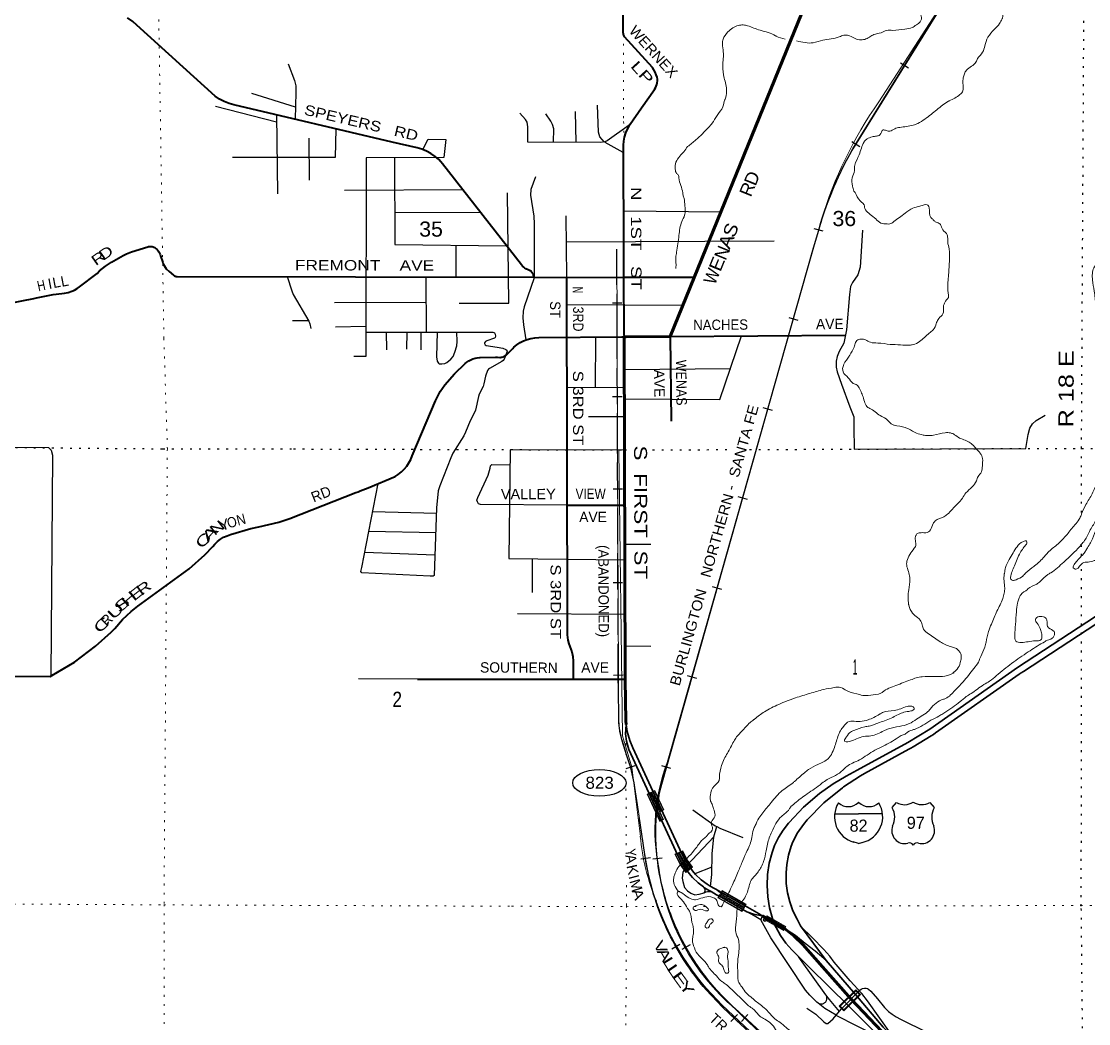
# Model space of a CAD drawing. Header units: feet. Extents: x -6 to 252658, y -374658 to -170635.
# Drawn here: x 111672 to 124047, y -317587 to -305968 of the extents above; entities that cross this region are included whole.
import ezdxf
from ezdxf.enums import TextEntityAlignment as Align

# ---------------------------------------------------------------- set-up
doc = ezdxf.new("R2010")
doc.units = ezdxf.units.FT
doc.header["$LTSCALE"] = 70
doc.header["$PDMODE"] = 32
doc.header["$PDSIZE"] = 35
doc.linetypes.add('DOTTED', pattern=[1.5, 0.3, -1.2])
doc.linetypes.add('LONG_DASHED', pattern=[7.5, 6, -1.5])
for name, color, linetype, lineweight in [('15', 7, 'Continuous', 25), ('16', 7, 'Continuous', 25), ('17', 7, 'Continuous', 25), ('18', 7, 'Continuous', 35), ('19', 7, 'Continuous', 25), ('23', 7, 'Continuous', 70), ('26', 7, 'Continuous', 40), ('27', 7, 'Continuous', 13), ('29', 7, 'Continuous', 25), ('34', 7, 'Continuous', 25), ('39', 7, 'Continuous', 13), ('55', 7, 'Continuous', 13), ('56', 7, 'Continuous', 13), ('59', 7, 'Continuous', 13), ('6', 7, 'DOTTED', 25), ('63', 7, 'Continuous', 25), ('7', 7, 'DOTTED', 13)]:
    doc.layers.add(name, color=color, linetype=linetype, lineweight=lineweight)

msp = doc.modelspace()

# ---------------------------------------------------------------- linework, layer by layer
at = {"layer": '15'}
for p, q in [((121376.26, -315022.16), (121379.16, -315019.25)), ((121382.33, -315021.63), (121378.9, -315019.25)), ((121103.55, -315153.63), (121379.96, -315153.63)), ((121379.96, -315499.21), (121316.07, -315481.25)), ((121379.43, -315499.47), (121443.06, -315480.73))]:
    msp.add_line(p, q, dxfattribs=at)
msp.add_lwpolyline([(121655.32, -315153.63), (121379.43, -315153.63), (121379.96, -315153.63)], dxfattribs=at)
for centre, radius, start, end in [((121406.18, -315188.73), 306.13, 148.44436, 254.43378), ((121257.58, -314906.13), 165.66, 227.3426, 315.81164), ((121501.27, -314906.13), 165.66, 224.18804, 312.69414), ((121352.67, -315188.73), 306.13, 283.08086, 31.62486)]:
    msp.add_arc(centre, radius, start, end, dxfattribs=at)
at = {"layer": '16'}
for p, q in [((121769.14, -315083.01), (121820.45, -315024.25)), ((122012.21, -315018.28), (122011.93, -315018.48)), ((122204.3, -315024.16), (122255.69, -315083.01))]:
    msp.add_line(p, q, dxfattribs=at)
for centre, radius, start, end in [((121911.53, -314866.59), 182.07, 239.97227, 303.45418), ((122113.31, -314867.09), 181.52, 236.33975, 300.08743), ((122113.3, -314866.59), 182.07, 236.54582, 236.59441), ((121576.16, -315193.64), 222.05, 332.97043, 29.75871), ((122448.66, -315193.64), 222.05, 150.24129, 207.02957), ((121915.35, -315348.54), 151.42, 159.09177, 283.81923), ((122109.47, -315348.54), 151.42, 256.18077, 20.90823)]:
    msp.add_arc(centre, radius, start, end, dxfattribs=at)
for centre, major_axis, start_param, end_param in [((121970.69, -315547.36), (-19.56, 51.67), 4.95877769, 6.28318531), ((122054.14, -315547.36), (19.56, 51.67), 0, 1.32637542)]:
    msp.add_ellipse(centre, major_axis=major_axis, ratio=0.929097, start_param=start_param, end_param=end_param, dxfattribs=at)
at = {"layer": '17'}
msp.add_ellipse((118373.69, -314796.36), major_axis=(-309.24, 1), ratio=0.500121, dxfattribs=at)
at = {"layer": '18'}
for points in [[(120399.76, -316414.92), (120382.46, -316369.89), (120347.74, -316244.53), (120326.33, -316116.23), (120318.44, -315986.39), (120324.16, -315856.44), (120343.44, -315727.8), (120376.06, -315601.88), (120404.51, -315521.49), (120449.04, -315429.55), (120502.93, -315342.78), (120565.6, -315262.12), (120572.53, -315254.19), (120740.59, -315076.99), (120926.26, -314918.33), (121083.88, -314807.36), (121234.67, -314719.07), (121364.06, -314648.85), (121950.42, -314327.39), (122205.06, -314171.62), (123222.56, -313458.1), (124226.25, -312801.84), (124469.41, -312653.68)], [(120704.07, -316454.41), (120665.94, -316377.56), (120618.54, -316278.98), (120581.69, -316175.99), (120555.82, -316069.7), (120541.2, -315961.3), (120537.99, -315851.97), (120538.97, -315838.92), (120546.22, -315742.89), (120565.81, -315635.28), (120596.55, -315530.3), (120616.17, -315478.73), (120672.34, -315375.69), (120738.98, -315279.09), (120783.02, -315225.42), (120977.44, -315028.29), (121191.41, -314852.56), (121205.07, -314842.55), (121399.92, -314715.46), (121448.27, -314688.22), (121961.18, -314407.02), (121986.2, -314393.31), (122011.18, -314378.03), (122222.47, -314248.76), (122247.6, -314233.39), (122272.47, -314215.95), (123240.07, -313537.42), (123265.47, -313519.61), (123290.07, -313503.52), (124240.28, -312882.23)], [(120681.36, -316808.48), (120604.07, -316731.97), (120535.11, -316652.52), (120474.83, -316566.3), (120423.9, -316474.25), (120417.04, -316459.88), (120399.77, -316414.93)], [(120704.07, -316454.41), (121005.11, -316853.44), (121342.58, -317249.95), (121663.09, -317628.24), (121785.84, -317751.93)], [(121642.9, -317760.06), (121267.31, -317382.72), (120808.11, -316933.95), (120681.36, -316808.48)]]:
    msp.add_lwpolyline(points, dxfattribs=at)
at = {"layer": '19'}
for points in [[(121005.11, -316853.44), (120877.66, -316747.61), (120760.4, -316656.32), (120646.82, -316564.45), (120521.96, -316484.96)], [(121785.84, -317751.93), (121767.31, -317725.67), (121483.3, -317323.22), (121417.56, -317238.3), (121282.54, -317090.19), (121097.87, -316872.94), (121045.79, -316804.6), (120975.28, -316728.62), (120842.41, -316590.23), (120709.25, -316461.85), (120704.07, -316454.41)], [(121157.04, -317446.33), (121040.34, -317306.6), (121001.29, -317252.41), (120707.31, -316844.48), (120681.36, -316808.48)], [(120911.63, -317350.79), (120917.13, -317352.33), (120923.61, -317354.99), (120930.34, -317356.96), (120937.24, -317358.22), (120944.23, -317358.74), (120951.24, -317358.54), (120958.18, -317357.6), (120964.99, -317355.94), (120971.59, -317353.58), (120977.91, -317350.54), (120983.88, -317346.85), (120989.42, -317342.57), (120994.49, -317337.72), (120999.03, -317332.38), (121002.98, -317326.59), (121006.3, -317320.42), (121008.96, -317313.93), (121010.93, -317307.2), (121012.18, -317300.3), (121012.71, -317293.31), (121012.5, -317286.31), (121011.57, -317279.36), (121009.91, -317272.55), (121007.54, -317265.95), (121004.5, -317259.63), (121001.23, -317252.33)], [(121642.9, -317760.06), (121607.14, -317741.68), (121119.2, -317490.82)]]:
    msp.add_lwpolyline(points, dxfattribs=at)
at = {"layer": '23'}
msp.add_line((119472.09, -308937.68), (120836.68, -305588.99), dxfattribs=at)
for points in [[(118663.36, -309624.9), (118686.13, -309624.72), (119193.79, -309620.63), (119472.09, -308937.68)], [(118683.29, -314120.31), (118680.32, -314077.99), (118673.84, -313603.16), (118665.59, -310931.11), (118661.21, -309653.66), (118663.36, -309624.9)], [(120399.76, -316414.92), (120303.37, -316360.03), (120261.76, -316335.65)], [(120399.76, -316414.92), (120522.14, -316484.64), (120633.85, -316573.5), (120731.17, -316670.89), (120959.07, -316929.81), (121291.41, -317305.13), (121793.39, -317830.03), (122072.01, -318094.37), (122618.26, -318573.89), (122888.4, -318820.49), (123076.88, -318978.87), (123147.82, -319060.64), (123198.3, -319139.69)]]:
    msp.add_lwpolyline(points, dxfattribs=at)
at = {"layer": '23', "lineweight": 35}
for points in [[(119581.28, -316001.8), (119520.98, -315956.45), (119453.53, -315893.66), (119413.59, -315847.81), (119328.41, -315725.79), (119271.4, -315615.13), (119260.47, -315589.12), (118948.83, -314913.32), (118716.29, -314409.05), (118688.88, -314312.29), (118678.14, -314226.33), (118683.29, -314120.31)], [(120063.67, -316222.9), (119782.78, -316063.59), (119757.78, -316049.41), (119656.56, -315992), (119622.59, -315970.31), (119553.13, -315918.07), (119489.51, -315858.85), (119453.05, -315816.99), (119371.33, -315699.92), (119316.74, -315593.96), (119306.23, -315568.96), (118994.23, -314892.38), (118761.96, -314388.68), (118726.46, -314305.13), (118697.83, -314199.47), (118683.29, -314120.31)], [(119669.59, -316056.87), (119630.75, -316034.85), (119594.07, -316011.42), (119581.28, -316001.8)], [(120082.33, -316290.97), (120064.12, -316280.64), (119758.11, -316107.08), (119733.11, -316092.9), (119669.59, -316056.87)], [(120261.76, -316335.65), (120225.8, -316314.58), (120063.67, -316222.9)], [(120261.76, -316335.65), (120162.44, -316317.95), (120082.33, -316290.97)]]:
    msp.add_lwpolyline(points, dxfattribs=at)
at = {"layer": '26'}
for p, q in [((119192.93, -309620.03), (121226.99, -309605.83)), ((119192.93, -309620.03), (119205.23, -310603.19)), ((117996.51, -311577.33), (118668.31, -311577.17)), ((116266, -313592.91), (118676.8, -313592.31))]:
    msp.add_line(p, q, dxfattribs=at)
for points in [[(118666.83, -306146.19), (118661.92, -306137.99), (118657.73, -306128.98), (118654.49, -306119.58), (118652.26, -306109.89), (118651.05, -306100.03), (118652.02, -305597.51), (118652.08, -305567.03)], [(117614.55, -308933.7), (117614.38, -308930.62), (117613.44, -308921.15), (117611.51, -308911.82), (117608.62, -308902.75), (117604.8, -308894.03), (117600.08, -308885.76), (117594.53, -308878.02), (117588.2, -308870.91), (117581.16, -308864.5), (117573.49, -308858.86), (117572.56, -308858.32), (117546.71, -308846.76), (117522.56, -308835.39), (117510.01, -308827.57), (117496.37, -308816.96), (117483.92, -308804.97), (117472.79, -308791.75), (116556.73, -307620.13), (116537.14, -307595.08), (116512.18, -307570.21), (116469.44, -307533.78), (116421.48, -307500.88), (116370.34, -307473.18), (116316.59, -307450.97), (116260.81, -307434.51), (115970.73, -307366.58), (114136.37, -306937), (114081.14, -306921.18), (114024.64, -306898.55), (113970.81, -306870.15), (113920.25, -306836.28), (113011.33, -306010.53), (112964.93, -305969.58), (112903.59, -305925.04)], [(118658.69, -308935.94), (118657.53, -308607), (118653.46, -307453.9), (118653.37, -307428.89), (118653.57, -307403.9), (118657.38, -307356.7), (118666.39, -307308.54), (118680.39, -307261.6), (118699.22, -307216.37), (118732.51, -307158.06), (118862.95, -306972.02), (119012.37, -306758.9), (119012.48, -306758.73), (119023.57, -306740.39), (119032.68, -306720.98), (119039.71, -306700.73), (119044.59, -306679.85), (119047.26, -306658.58), (119047.69, -306637.15), (119043.33, -306616.52), (119034.15, -306586.41), (119021.87, -306557.42), (119006.64, -306529.88), (118988.6, -306504.08), (118666.82, -306146.18)], [(111518.22, -309239.37), (111817.79, -309181.31), (111848.48, -309173.5), (112042.12, -309133.93), (112141.38, -309121.69), (112172.63, -309118.37), (112214.6, -309110.01), (112255.47, -309097.32), (112288.53, -309082.57), (112319.86, -309064.44), (112344.39, -309046.91), (112549.12, -308889.46), (112579.09, -308861.43), (112646.45, -308807.56), (112719.07, -308761.03), (112852.51, -308682.56), (112889.83, -308662.79), (112948.11, -308638.16), (113140.33, -308580.98), (113146.6, -308579.47), (113157.12, -308577.85), (113167.75, -308577.34), (113178.38, -308577.95), (113188.89, -308579.66), (113199.16, -308582.46), (113209.08, -308586.32), (113218.54, -308591.2), (113227.44, -308597.04), (113235.39, -308603.4), (113247.11, -308614.54), (113257.61, -308626.86), (113266.77, -308640.2), (113274.48, -308654.42), (113280.66, -308669.38), (113285.24, -308684.9), (113310.84, -308763.13), (113317.35, -308780.33), (113327.01, -308799.9), (113338.66, -308818.35), (113352.18, -308835.49), (113385.94, -308868.22), (113436.99, -308909.49), (113439.35, -308911.4), (113444.24, -308915.05), (113449.48, -308918.16), (113455.01, -308920.71), (113460.79, -308922.67), (113466.73, -308924.01), (113472.78, -308924.72), (113478.72, -308924.82), (117614.68, -308933.7), (118658.69, -308935.94)], [(117991.79, -308934.51), (117999.19, -313078.61), (118006.65, -313139.78), (118018.93, -313182.61), (118055.87, -313277.69), (118065.72, -313331.87), (118068.44, -313384.66), (118068.18, -313600.59)], [(118663.36, -309624.9), (118661.04, -309603.66), (118660.85, -309546.42), (118658.69, -308935.94)], [(119472.09, -308937.68), (119445.96, -308937.63), (118658.69, -308935.94)], [(110707.51, -313551.84), (112005.95, -313562.18), (112023.4, -313553.05), (112286.85, -313395.93), (112532.44, -313212.14), (112711.66, -313050.12), (112755.25, -313005.15), (112845.2, -312902.02), (112945.43, -312808.86), (113022.59, -312749.09), (113617.83, -312316.51), (113798.57, -312153.97), (113890.93, -312056.23), (113913.55, -312029.93), (113945.14, -311999.51), (113979.72, -311972.56), (114016.94, -311949.38), (114056.38, -311930.21), (114097.6, -311915.27), (114333.71, -311847.72), (114424.11, -311828.78), (114657.34, -311773.41), (114786.53, -311731.3), (115550.72, -311430.52), (115575.72, -311420.96), (115600.72, -311411.13), (115693.75, -311374.55), (116005.02, -311243.86), (116042.25, -311220.06), (116078.07, -311191.58), (116110.73, -311159.51), (116139.85, -311124.2), (116165.12, -311086.04), (116186.26, -311045.45), (116203.05, -311002.87), (116473.42, -310366.15), (116483.59, -310343.46), (116528.14, -310259.46), (116581.22, -310180.57), (116692.78, -310052.65), (116818.58, -309935.57), (116838.38, -309918.42), (116859.87, -309903.42), (116882.81, -309890.76), (116906.94, -309880.57), (116932.01, -309872.95), (116957.73, -309867.99), (116983.83, -309865.76), (116992.08, -309865.62), (117169.25, -309862.6), (117194.14, -309862.17), (117219.25, -309864.02), (117223.65, -309863.99), (117236.25, -309862.56), (117248.63, -309859.82), (117260.66, -309855.81), (117272.2, -309850.56), (117277.67, -309847.34), (117302.64, -309828.06), (117326.37, -309803.03), (117368.57, -309758.52), (117381.73, -309745.99), (117416.76, -309717.24), (117454.59, -309692.31), (117494.83, -309671.47), (117537.02, -309654.95), (117580.71, -309642.93), (117625.42, -309635.55), (117670.65, -309632.88), (118636.13, -309625.12), (118663.36, -309624.9)]]:
    msp.add_lwpolyline(points, dxfattribs=at)
at = {"layer": '29'}
for p, q in [((114849.28, -306961.02), (114344.94, -306806.01)), ((113921.04, -306952.86), (114631.69, -307131.15)), ((118104.88, -307370.68), (118096.91, -307011.79)), ((114631.12, -307052.86), (114641.85, -307965.97)), ((115004.77, -307321.01), (115010.85, -307809.28)), ((118648.49, -307487.7), (118441.51, -307370.53)), ((115419.54, -307925.18), (116789.51, -307917.85)), ((116996.82, -308183), (116002.15, -308189.31)), ((117986.49, -308222.73), (117991.79, -308934.51)), ((118655.97, -308164.42), (119783.05, -308174.59)), ((116709.81, -308562.11), (116711.07, -308931.76)), ((117988.74, -308524.26), (120398.63, -308511.59)), ((116363.61, -308931.01), (116364.32, -309571.08)), ((115303.8, -309225.93), (116363.94, -309223.64)), ((117992.35, -309249.21), (119341.36, -309258.5)), ((115004.87, -309441.29), (114814.9, -309437.74)), ((115313.32, -309507.48), (115667.42, -309500.1)), ((115901.82, -309571.21), (115905.46, -309777.53)), ((116140.12, -309571.15), (116139.3, -309766.8)), ((116304.3, -309571.1), (116302.34, -309777.53)), ((118329.2, -309627.59), (118325.24, -310209.43)), ((118663.12, -310003.46), (119897.52, -309993.4)), ((117994.06, -310207.78), (118663.67, -310211.11)), ((118248.75, -310547.01), (118664.27, -310546.89)), ((115744.59, -311650.31), (116484.85, -311668.4)), ((115700.31, -311879.4), (116476.96, -311894.02)), ((118668.98, -312028.72), (118968.97, -312030.47)), ((115653.19, -312123.21), (116467.93, -312152.14)), ((117593.82, -312198.59), (117594.49, -312589.98)), ((117425.88, -312833.65), (118671.49, -312841.4)), ((118672.62, -313208.83), (118972.22, -313210.76)), ((116264.78, -313592.92), (115579.99, -313590.01)), ((119699.89, -315422.93), (119734.97, -315302.37)), ((119678.67, -315773.85), (119480.55, -315848.56)), ((120261.76, -316335.65), (120246.49, -316382.42))]:
    msp.add_line(p, q, dxfattribs=at)
for points in [[(114766.01, -306458.43), (114837.75, -306654.1), (114853.17, -306714.62), (114853.52, -306791.88), (114845.73, -307103.12)], [(118434.47, -307366.55), (118380.1, -307305.86), (118362.58, -307254.15), (118351.11, -306940.64)], [(117543.42, -307368.11), (117543.42, -307192.1), (117536.98, -307136.29), (117517.67, -307104.09), (117451.96, -307032.76)], [(117843.8, -307369.49), (117844.08, -307214.36), (117830.89, -307164.19), (117811.58, -307123.41), (117752.28, -307040.66)], [(115317.75, -307213.66), (115311.19, -307547.42), (114119.41, -307544.91)], [(118719.06, -307170.63), (118464.52, -307353.96), (118435.88, -307365.96), (118384.4, -307371.96), (117543.42, -307368.11)], [(116326.94, -307455.25), (116388.27, -307332.59), (116592.49, -307336.53), (116570.1, -307546.2), (115669.11, -307550.46), (115667.11, -309852.84), (115526.96, -309852.88)], [(115999.39, -307548.9), (116003.73, -308554.78), (117298.02, -308568.22)], [(117632.88, -307771.54), (117579.89, -307917.6), (117576.45, -307983.23), (117612.07, -308226.83), (117618.51, -308316.84), (117617.44, -308941.46), (117503.74, -309278.45), (117490.02, -309329.14), (117486.58, -309405.1), (117493.76, -309484.89), (117521.54, -309661.01)], [(116749.37, -309235.5), (117322.44, -309234.5), (117309.57, -307955.23)], [(121425.98, -308387.49), (121397.79, -308818), (121371.02, -308904.69), (121306.79, -308994.57), (121286.23, -309041.24), (121272.52, -309134.36), (121239.77, -309543.72), (121207.92, -309696.99), (121153.21, -309795.73), (121130.69, -309852.62), (121118.89, -309906.28), (121120.76, -309978.22), (121130.69, -310029.7), (121182.97, -310173.54), (121278.17, -310435.39), (121294.8, -310474.56), (121324.57, -310553.46), (121324.57, -310671.52), (121328.32, -310925.87), (123316.52, -310920.5), (123343.98, -310757.21), (123365.86, -310682.24), (123396.25, -310635.39), (123436.66, -310596.39), (123542.58, -310533.51)], [(114752.71, -308927.56), (114807.49, -309092.28), (114822.07, -309133.61), (115005.1, -309441.68), (115015.15, -309474.89), (115026.98, -309527.53)], [(115667.35, -309571.28), (117139.22, -309570.86), (117150.28, -309573.62), (117156.72, -309578.98), (117166.91, -309592.93), (117168.52, -309618.69), (117165.3, -309631.57), (117157.12, -309638.75), (117067.69, -309670.21), (117052.94, -309678.71), (117041.95, -309692.75), (117042.48, -309702.4), (117049.45, -309716.36), (117060.87, -309724.64), (117186.97, -309744.57), (117255.4, -309758.21), (117291.04, -309772.5), (117300.46, -309780.75), (117302.6, -309786.12), (117304.21, -309794.7), (117269.88, -309884.85), (117256.48, -309900.95), (117242.74, -309912.29), (117098.45, -309992.21), (117086.46, -309999.69), (117076.81, -310013.63), (117054.24, -310080.08), (117035.51, -310169.25), (117026, -310201.9), (116980.81, -310290.52), (116971.74, -310317.73), (116935.76, -310476.19), (116923.35, -310511.44), (116877.15, -310599.32), (116822.58, -310730.54), (116800.77, -310773.07), (116673.49, -310974.16), (116650.16, -311026.71), (116522.24, -311354.08), (116505.34, -311410.15), (116486.97, -311607.85), (116459.59, -312390.62), (116446.08, -312399.39), (116411.52, -312400.62), (115620.72, -312360.91), (115609.4, -312345.73), (115618.82, -312301.01), (115807.09, -311326.96)], [(116491.21, -309571.04), (116484, -309858.6), (116494.35, -309908.46), (116507.9, -309930.48), (116517.95, -309938.51), (116545.84, -309938.51), (116582.31, -309934.22), (116604.02, -309922.46), (116653.1, -309884.85), (116676.7, -309854.8), (116698.33, -309802.62), (116720.48, -309730.73), (116723.9, -309680.94), (116722.96, -309570.98)], [(118664.03, -310345.37), (119770.76, -310350.88), (120021.38, -309614.25)], [(110665.96, -310904.81), (111988.04, -310907.63), (112018.07, -310937.68), (112031.14, -310996.09), (112014.49, -313558.37)], [(118656.87, -310937.66), (117338.54, -310933.37), (117324.55, -312195.61), (118669.54, -312210.52)], [(117996.51, -311577.33), (116997.44, -311568.72), (116972.77, -311560.13), (116958.82, -311538.67), (116953.46, -311519.35), (116963.71, -311487.9), (117086.29, -311228.27), (117106.45, -311148.39), (117112.22, -311120.11), (117126.55, -311106.45), (117332.11, -311109.38)], [(119456.17, -315109.49), (119718.14, -315293.13), (119734.97, -315302.37)], [(119734.97, -315302.37), (119770.51, -315321.88), (120036.25, -315428.82)], [(119699.89, -315422.93), (119450.85, -315686.78), (119381.29, -315762.4), (119341.44, -315831.15), (119335.6, -315902.46), (119339.89, -315938.95), (119362.05, -316007.15), (119395.03, -316048.4), (119434.88, -316073.15), (119481.6, -316092.4), (119531.07, -316086.9), (119590.43, -316072.18)], [(119663.8, -315996.1), (119677.11, -315858.25), (119681.53, -315618.63), (119699.89, -315422.93)], [(119590.43, -316072.18), (119599.33, -316055.25), (119600.67, -316037.88), (119594.88, -316021.85), (119581.28, -316001.8)], [(119590.43, -316072.18), (119610.91, -316060.6), (119626.49, -316055.25), (119645.62, -316053.47), (119669.59, -316056.87)], [(120246.49, -316382.42), (120167.47, -316336.19), (120082.33, -316290.97)], [(121118.8, -317490.61), (120986.53, -317410.44), (120912.45, -317351.44), (120895.44, -317337.89), (120812.43, -317256.22), (120764.26, -317199.93), (120363.59, -316593.15), (120246.49, -316382.42)], [(120779.58, -317408.17), (120881.84, -317476.97), (120976.24, -317567.13), (121004.67, -317584.3), (121014.33, -317585.37), (121023.44, -317584.3), (121083.51, -317532.78), (121178.45, -317421.16), (121392.45, -317197.93), (121408.01, -317187.19), (121426.25, -317179.68), (121446.63, -317175.38), (121465.39, -317176.46), (121480.95, -317179.68), (121494.9, -317188.26), (121521.17, -317210.81), (121598.4, -317300.96), (121679.93, -317399.7), (121726.61, -317444.78), (121769.52, -317476.97), (121816.71, -317509.17), (121864.43, -317537.07), (122469.44, -317833.29)]]:
    msp.add_lwpolyline(points, dxfattribs=at)
at = {"layer": '34'}
for p, q in [((121958.02, -306510.35), (121864, -306452.09)), ((121395.56, -307423.19), (121301.53, -307364.93)), ((120969.62, -308402.03), (120863.33, -308371.4)), ((120678.9, -309433.82), (120572.48, -309403.68)), ((120380.48, -310477.8), (120274.06, -310447.65)), ((120090.78, -311510.13), (119984.36, -311479.99)), ((119792.36, -312554.11), (119685.93, -312523.97)), ((119502.66, -313586.45), (119396.23, -313556.3)), ((119204.23, -314630.42), (119097.81, -314600.28)), ((119102.06, -315666.9), (118992.28, -315680.41)), ((119424.99, -316674.36), (119328.15, -316727.8)), ((120097, -317481.93), (120021.05, -317562.35))]:
    msp.add_line(p, q, dxfattribs=at)
at = {"layer": '34', "lineweight": 13}
for p, q in [((120948.49, -308272.14), (119160.55, -314558.53)), ((118577.53, -308607.28), (118580.85, -309546.7)), ((118580.85, -309546.69), (118585.59, -310931.38)), ((120447.15, -317983.03), (119799.26, -317372.11)), ((119946.49, -317412.12), (120449.49, -317870.56))]:
    msp.add_line(p, q, dxfattribs=at)
for points in [[(125977.61, -301263.7), (123128.45, -304555.98), (121612.91, -306901.15)], [(122900.51, -304888.64), (122888.79, -304906.39), (122463.24, -305593.28), (121314.56, -307447.39)], [(120925.93, -308360.43), (120850.61, -308621.74), (119104.5, -314786.21), (119090.27, -314840.52)], [(118585.59, -310931.36), (118593.84, -313603.41), (118594.87, -313678.93), (118600.33, -314079.08)], [(118850.01, -315416.38), (118749.62, -314614.74), (118641.73, -314250.9), (118600.25, -310944.71)], [(118785.86, -314851.39), (118815.9, -315051.98), (118902.65, -315624.61)], [(119612.65, -317194.47), (119801.21, -317394.59), (120407.94, -317967.96)], [(119848.76, -317316.86), (120018.66, -317485.13), (120499.03, -317938.77)]]:
    msp.add_lwpolyline(points, dxfattribs=at)
at = {"layer": '34'}
for points in [[(121007.9, -308105.4), (121033.34, -308036.93), (121059.66, -307969.46), (121087.27, -307902.23), (121116.53, -307835.48), (121146.31, -307769.5), (121177.38, -307703.78), (121210.09, -307638.54), (121243.32, -307574.07), (121277.63, -307510.22), (121313.61, -307446.83), (122462.3, -305592.71)], [(119042.44, -315122.48), (119072.68, -314911.73), (119080.5, -314875.99), (119089.2, -314840.26), (119103.43, -314785.93), (120849.55, -308621.44), (120924.87, -308360.13), (120938.95, -308312.18), (120960.73, -308242.55), (120983.95, -308173.78), (121007.9, -308105.4)], [(120498.26, -317939.57), (120017.89, -317485.93), (119847.98, -317317.65), (119813.9, -317283.73), (119780.77, -317249.22), (119748.23, -317214.12), (119715.88, -317178.43), (119684.49, -317142.16), (119653.88, -317105.5), (119623.45, -317068.24), (119593.99, -317030.39), (119565.31, -316992.15), (119537.01, -316953.13), (119509.68, -316913.91), (119482.74, -316874.29), (119456.57, -316833.89), (119431.36, -316793.3), (119406.74, -316752.11), (119382.69, -316710.73), (119359.42, -316668.55), (119336.92, -316626.37), (119315.19, -316583.41), (119294.24, -316540.45), (119273.87, -316496.89), (119254.47, -316453.14), (119235.84, -316408.99), (119217.8, -316364.64), (119200.71, -316319.7), (119184.22, -316274.55), (119168.69, -316229.21), (119153.75, -316183.67), (119139.96, -316137.72), (119126.77, -316091.59), (119114.34, -316045.45), (119102.69, -315998.9), (119092.01, -315952.16), (119082.1, -315905.03), (119072.77, -315858.08), (119064.62, -315810.73), (119057.24, -315763.38), (119050.43, -315715.83), (119044.6, -315668.46), (119039.74, -315620.51), (119035.47, -315572.74), (119032.36, -315524.96), (119029.64, -315477.18), (119028.08, -315429), (119027.3, -315381.21), (119027.3, -315333.42), (119028.07, -315285.21), (119030.01, -315237.4), (119030.4, -315225.81), (119031.91, -315202.15), (119034.79, -315165.4), (119040.98, -315131.44), (119042.43, -315122.73)]]:
    msp.add_lwpolyline(points, dxfattribs=at)
at = {"layer": '34', "lineweight": 13}
for centre, radius, start, end in [((125666.9, -309719.17), 4937.21, 145.19594, 162.95751), ((124923.31, -309522.66), 4162.91, 150.09823, 163.78829), ((119501.41, -314038.98), 902.01, 182.72009, 197.30684), ((128677.02, -311373.99), 10456.65, 196.29137, 198.09877), ((121212.1, -315337.71), 2194.53, 159.20324, 191.59226), ((116783.14, -315152.74), 2025.27, 8.5571, 15.17995), ((121128.16, -315348.48), 2100.24, 166.00379, 176.65296), ((121775.12, -315358.73), 2746.84, 177.22734, 225.46862), ((121367.99, -315186.55), 2530.3, 185.16635, 202.83676), ((121907.86, -315210.93), 3033.55, 187.83775, 220.83384), ((121579.81, -315472.34), 2535.84, 186.89301, 229.90216), ((121936.31, -315168.24), 3069.85, 199.01819, 225.88191)]:
    msp.add_arc(centre, radius, start, end, dxfattribs=at)
at = {"layer": '39'}
for points in [[(122423.47, -309169.19), (122413.32, -309058.93), (122423.99, -308881.99), (122431.44, -308747.29), (122428.75, -308606.76), (122413.12, -308524.71), (122412.05, -308468.5), (122407.53, -308442.48), (122356.2, -308383.21), (122341.58, -308353.36), (122337.37, -308343.4), (122312.64, -308309.73), (122268.1, -308290.51), (122245.6, -308268.84), (122217.01, -308243.28), (122198.79, -308131.16), (122186.21, -308103.29), (122174.02, -308095.49), (122139.86, -308094.13), (122089.96, -308109.14), (122008.14, -308134.81), (121918.9, -308192.75), (121786.24, -308289.68), (121742.59, -308316.62), (121678.3, -308313.84), (121672.28, -308313.95), (121546.19, -308230), (121449.75, -308121.39), (121449.56, -308111.35), (121396.14, -308048.11), (121338.1, -307952.82), (121325.72, -307934.98), (121308.55, -307877.07), (121304.69, -307780.73), (121333.22, -307697.84), (121330.59, -307665.76), (121334.03, -307635.58), (121385.94, -307516.09), (121443.31, -307366.37), (121470.83, -307335.72), (121476.77, -307331.58), (121536.51, -307306.35), (121588.55, -307297.31), (121624.44, -307284.58), (121663.46, -307225.59), (121699.77, -307234.93), (121742.04, -307240.15), (121797.73, -307212.98), (121855.66, -307197.81), (122013.75, -307170.69), (122065.59, -307151.62), (122148.92, -307099.82), (122287.4, -306992.73), (122422.02, -306893.75), (122429.98, -306889.58), (122555.06, -306816.9), (122588.38, -306774.08), (122588.69, -306685.71), (122593.52, -306623.36), (122606.68, -306576.92), (122629.96, -306534.3), (122740.58, -306439.79), (122759.88, -306399.26), (122816.7, -306325.87), (122843.37, -306251.05), (122879.61, -306151.95), (122954.15, -306060.14), (123013.09, -305992.74), (123042.19, -305939.96), (123046.02, -305929.85), (123064.51, -305847.15), (123108.24, -305824.22), (123128.15, -305815.81), (123153.7, -305787.2), (123204.31, -305703.89), (123277.07, -305624.17), (123282.28, -305581.89), (123280.36, -305481.52), (123293.72, -305445.11), (123358.13, -305349.49), (123363.66, -305323.27), (123339.81, -305231.33), (123340.47, -305161.03), (123349.32, -305098.61), (123321.73, -305020.81), (123319.48, -305008.8), (123321, -304982.66), (123346.2, -304935.98), (123333.54, -304904.09), (123346.94, -304869.69), (123388.28, -304826.72), (123454.63, -304727.04), (123535.73, -304558.79), (123580.28, -304473.59), (123610, -304452.93), (123612, -304452.9)], [(123963.04, -311678.86), (124015.48, -311569.57), (124087.73, -311443.88), (124145.74, -311306.37), (124195.78, -311173.02), (124233.75, -311037.85), (124279.81, -310906.57), (124331.44, -310747.09), (124384.13, -310529.35), (124405.86, -310384.42), (124408.96, -310328.13), (124397.72, -310254.03), (124375.53, -310123.87), (124363.27, -309987.53), (124341.31, -309871.43), (124341.2, -309865.4), (124330.72, -309772.99), (124326.71, -309736.87), (124318.68, -309720.82), (124244.16, -309577.85), (124191.55, -309430.12), (124151.68, -309324.36), (124132.37, -309248.37), (124111.79, -309094.09), (124091.63, -308965.91), (124090.43, -308891.63), (124107.42, -308825.08), (124136.82, -308780.42), (124217.79, -308696.75), (124334.7, -308600.44), (124338.62, -308594.35), (124392.11, -308534.46), (124470.53, -308456.04), (124490.79, -308443.25), (124541.41, -308409.3), (124589.67, -308388.18), (124631.89, -308373.1), (124734.31, -308352.88), (124798.49, -308347.81), (124938.41, -308307.34), (125014.46, -308292.02), (125110.24, -308254.3), (125198.02, -308218.72), (125259.7, -308183.56), (125327.18, -308134.26), (125411.9, -308034.46), (125417.73, -308022.32), (125435.44, -307999.94), (125479.43, -307864.67), (125535.24, -307715.15), (125559.61, -307608.33), (125558.99, -307570.18), (125521.76, -307380.02), (125510.98, -307334.02), (125473.4, -307246.28), (125425.11, -307116.56), (125365.64, -307041.24), (125356.9, -306997.2), (125345.79, -306931.11), (125302.65, -306871.58), (125294.46, -306861.68), (125192.08, -306740.88), (125124.27, -306645.61), (125097.9, -306604.11), (125067.74, -306525.69), (125046.66, -306442.07), (124988.45, -306320.53), (124974.16, -306182.22), (124976.96, -306107.86), (124993.96, -306041.32), (125015.01, -305976.71), (125061.58, -305877.55), (125100.66, -305810.64), (125165.77, -305739.28), (125250.96, -305667.59), (125318.57, -305626.32), (125332.49, -305618.05), (125495.62, -305522.99), (125605.51, -305489.05), (125667.62, -305479.99), (125834.16, -305471.22), (125998.74, -305471.79)], [(122072.33, -305584.39), (122084.58, -305653.55), (122070.73, -305753.84), (122096.83, -305873.94), (122106.91, -305942.03), (122094.96, -305972.17), (122049.08, -306008.5), (121999.2, -306040.86), (121917.35, -306057.35), (121773.59, -306072.21), (121703.7, -306072.61), (121639.84, -306099.03), (121556, -306121.56), (121510.1, -306147.87), (121504.12, -306151.91), (121450.24, -306176.27), (121388.34, -306182.64), (121354.38, -306174.82), (121292.44, -306143.1), (121208.55, -306127.55), (121154.67, -306147.9), (120965.01, -306185.06), (120853.22, -306215.77), (120661.15, -306194.14)], [(123950.84, -312040.51), (123990.34, -311999.7), (124056.67, -311880.13), (124128.95, -311756.45), (124216.26, -311568.26), (124313.77, -311389.94), (124420.82, -311181.36), (124478.93, -311049.87), (124503.78, -310973.16), (124535.21, -310805.98), (124572.16, -310608.58), (124595.85, -310459.59), (124603.99, -310342.99), (124600.48, -310250.68), (124582.21, -310114.43), (124581.95, -310098.38), (124565.87, -309974.14), (124539.5, -309834.02), (124510.92, -309681.87), (124490.27, -309523.58), (124455.28, -309347.45), (124420.91, -309209.47), (124396.16, -309169.72), (124334.6, -309088.4), (124306.62, -309096.89), (124300.96, -309119.08), (124314.63, -309219.25), (124362.77, -309338.94), (124349.21, -309369.29), (124320.91, -309357.7), (124293.92, -309303.93), (124291.82, -309297.94), (124265.71, -309173.88), (124245.45, -309039.67), (124256.45, -308975.23), (124271.79, -308930.8), (124293.39, -308900.33), (124321.01, -308869.75), (124412.51, -308816.02), (124450.13, -308783.27), (124602.85, -308666.29), (124709.96, -308584.21), (124797.54, -308536.57), (124919.45, -308500.43), (124981.23, -308471.3), (124989.16, -308465.14), (125164.56, -308383.93), (125310.23, -308327.31), (125383.69, -308275.89), (125514.53, -308171.32), (125551.7, -308110.47), (125581, -308059.79), (125621.07, -307930.61), (125649.94, -307853.82), (125656.02, -307733.24), (125667.2, -307556.35), (125662.78, -307407.82), (125649.6, -307337.76), (125617.92, -307241.89), (125598.52, -307159.88), (125561.04, -307078.17), (125554.79, -307064.22), (125523.59, -306998.46), (125493.96, -306904.58), (125439.48, -306764.91), (125410.29, -306699.12), (125373.21, -306641.5), (125292.86, -306516.32), (125253.08, -306416.57), (125245.72, -306334.36), (125243.25, -306181.79), (125250.13, -306111.4), (125287.1, -306038.49), (125332.17, -305969.47), (125379.64, -305924.51), (125387.5, -305914.34), (125466.73, -305846.77), (125528.58, -305821.64), (125666.32, -305771.18), (125802.39, -305740.82), (125846.29, -305724.03), (125998.96, -305669.21)], [(120529.26, -306172.52), (120421.81, -306138.07), (120415.81, -306134.1), (120238.02, -306070.98), (120092.18, -306019.71), (120042.25, -306009.97), (119982.35, -306016.33), (119920.49, -306042.74), (119864.64, -306091.16), (119808.83, -306173.65), (119800.9, -306227.81), (119811, -306319.94), (119805.22, -306480.32), (119821.37, -306624.53), (119839.44, -306700.59), (119849.53, -306780.7), (119831.66, -306868.99), (119827.68, -306877.02), (119805.81, -306957.32), (119738.05, -307059.92), (119682.25, -307148.43), (119640.38, -307196.76), (119492.8, -307341.92), (119397.05, -307418.63)], [(119397.05, -307418.63), (119351.19, -307479.02), (119307.33, -307529.38), (119261.49, -307601.78), (119253.61, -307680), (119269.64, -307730.01), (119289.64, -307753.94), (119295.66, -307781.97), (119339.82, -307956.09), (119341.84, -307972.1), (119353.86, -308010.12), (119365.97, -308112.26), (119370.02, -308154.33), (119362.11, -308216.5), (119330.25, -308286.83), (119296.51, -308449.36), (119268.8, -308643.93), (119260.88, -308704.1), (119261.04, -308820.34), (119259.06, -308834.38)], [(122470.74, -313522.31), (122524.08, -313477.11), (122558.78, -313402.14), (122569.74, -313345.7), (122564.85, -313299.6), (122556.55, -313285.7), (122531.81, -313252.04), (122446.79, -313215.5), (122325.27, -313159.59), (122191, -313067.77), (122133.77, -313014.64), (122116.75, -312964.75), (122093.6, -312908.96), (122030.32, -312853.94), (122005.74, -312828.3), (121961.82, -312736.77), (121959.62, -312726.77), (121960.4, -312558.06), (121974.11, -312435.29), (121971.38, -312397.18), (121936.53, -312255.25), (121940, -312227.08), (121972.62, -312148.13), (122023.45, -312076.86), (122044.64, -312030.27), (122035.5, -311972.2), (122040.87, -311937.96), (122056.38, -311909.55), (122090.27, -311896.85), (122152.49, -311895.66), (122158.5, -311895.54), (122212.11, -311864.39), (122244.8, -311789.46), (122268.31, -311758.89), (122367.77, -311710.79), (122409.37, -311681.88), (122466.46, -311622.54), (122582.48, -311495.81), (122623.47, -311434.78), (122696.42, -311365.11), (122745.25, -311293.88), (122764.39, -311245.32), (122803.49, -311190.33), (122814.18, -311119.84), (122816.62, -311037.46), (122789.34, -310975.72), (122783.16, -310967.8), (122682.75, -310861.28), (122662.37, -310845.6), (122534.82, -310789.79), (122477.87, -310750.72), (122443.52, -310739.32), (122383.23, -310736.47), (122249.27, -310765.14), (122181.11, -310770.45), (122126.77, -310763.46), (122052.06, -310740.79), (121958.78, -310692.37), (121918.29, -310675.07), (121793.32, -310649.34), (121781.21, -310645.55), (121697.58, -310576.86), (121630.58, -310537.98), (121508.51, -310453.96), (121488.25, -310444.3), (121453.1, -310390.75), (121431.68, -310320.87), (121377.23, -310203.42), (121362.79, -310183.62), (121316.26, -310164.42), (121258.79, -310099.24), (121199.25, -310030.1), (121194.54, -309994.04), (121207.62, -309943.58), (121270.03, -309847.99), (121275.87, -309837.84), (121326.27, -309744.49), (121343.29, -309689.93), (121358.93, -309667.54), (121408.79, -309650.52), (121459.19, -309661.61), (121515.93, -309688.64), (121602.41, -309697.03), (121745.25, -309712.37), (121863.81, -309718.14), (121972.3, -309722.09), (122010.31, -309715.33), (122085.93, -309679.75), (122198.51, -309583.2), (122243.94, -309544.17), (122280.64, -309469.16), (122284.47, -309459.05), (122309.68, -309412.38), (122356.84, -309359.26), (122365.03, -309262.69), (122378.42, -309228.3), (122423.47, -309169.19)], [(123964.87, -312162.77), (123888.02, -312252.39), (123868.75, -312302.91), (123889.06, -312316.63), (123925.04, -312305.99), (123940.73, -312283.64), (123992.27, -312242.63), (124056.39, -312233.55), (124130.41, -312216.26), (124190.66, -312217.27), (124218.8, -312218.81), (124310.06, -312273.53), (124332.4, -312289.22), (124423.23, -312317.85), (124467.39, -312317.12), (124479.37, -312312.91), (124569.19, -312279.3), (124616.75, -312240.36), (124658.45, -312211.55), (124733.44, -312129.99), (124776.43, -312057), (124815.17, -311970.01), (124844.08, -311895.25), (124851.23, -311840.9), (124845, -311704.47), (124844.4, -311543.83), (124822.66, -311441.79), (124804.1, -311411.97), (124791.86, -311400.12), (124773.82, -311402.43), (124762.27, -311432.74), (124773.35, -311496.81), (124775.45, -311502.8), (124791.33, -311614.99), (124797.4, -311741.4), (124796.24, -311793.62), (124783.17, -311854.08), (124764.3, -311928.69), (124737.17, -311989.37), (124706.06, -312052.14), (124657.02, -312123.22), (124631.44, -312155.77), (124553.97, -312207.25), (124476.03, -312230.63), (124409.68, -312225.7), (124401.65, -312225.84), (124294.96, -312209.53), (124226.05, -312170.5), (124183.04, -312119), (124178.83, -312107.03), (124215.7, -312028.1), (124215.41, -312010.04), (124188.4, -311954.26), (124209.37, -311885.64), (124202.77, -311849.61), (124188.35, -311827.76), (124158.34, -311834.28), (124142.54, -311850.6), (124090.19, -311965.92), (124023.83, -312083.48), (124019.91, -312089.57), (123996.5, -312132.12), (123960.95, -312168.86)], [(123326.11, -312026.73), (123253.46, -312128.34), (123187.65, -312280.02), (123141.66, -312415.32), (123143.96, -312433.35), (123166.3, -312449.04), (123206.32, -312440.35), (123283.96, -312398.91), (123319.48, -312360.17), (123412.65, -312286.35), (123420.59, -312280.19), (123533.28, -312171.91), (123574.7, -312125.03), (123677.68, -312036.99), (123796.21, -311916.56), (123886.76, -311804.62), (123937.92, -311739.53), (123959.21, -311690.98), (123964.97, -311674.82)], [(119831.77, -316157.54), (119916.47, -315978.58), (119984.25, -315824.85), (120036.4, -315697.49), (120088.67, -315578.15), (120121.62, -315505.32), (120140.45, -315428.7), (120161.07, -315338.01), (120180.39, -315291.51), (120223.15, -315204.45), (120268.34, -315143.47), (120364.78, -315023.41), (120495.05, -314884.7), (120624.04, -314790.21), (120635.92, -314779.97), (120750.75, -314679.68), (120800.32, -314640.71), (120907.81, -314582.71), (121029.15, -314512.43), (121052.78, -314483.93), (121091.66, -314404.98), (121139.47, -314257.6), (121168.5, -314190.86), (121205.86, -314142.05), (121271.16, -314082.74), (121349.49, -314083.46), (121397.7, -314084.66), (121489.75, -314065.07), (121621.23, -314000.65), (121631.17, -313994.46), (121657.04, -313979.98), (121793.22, -313957.65), (121941.07, -313911.02), (121997.25, -313908.09), (122021.59, -313923.75), (122021.85, -313939.81), (121984.07, -313962.52), (121904, -313977.91), (121776.44, -314036.24), (121620.79, -314097.04), (121500.97, -314137.17), (121450.9, -314146.03), (121325.09, -314188.28), (121275.32, -314215.2), (121228.16, -314278.23), (121224.24, -314284.31), (121214.6, -314308.57), (121272.94, -314315.63), (121356.8, -314286.14), (121438.68, -314258.68), (121522.91, -314251.27), (121672.55, -314192.57), (121726.4, -314169.59), (121848.43, -314141.47), (121968.39, -314109.36), (122049.88, -314057.82), (122192.85, -313959.07), (122208.62, -313940.74), (122363.38, -313825.74), (122371.38, -313823.6), (122484.43, -313737.4), (122591.04, -313625.19), (122717.04, -313470.5), (122768.03, -313395.36), (122795.09, -313330.67), (122841.51, -313221.47), (122856.62, -313162.99), (122884.77, -313042.04), (122919.51, -312955.12), (122983.34, -312805.47), (123051.22, -312657.77), (123068.3, -312597.25), (123073.35, -312536.92), (123068.7, -312374.35), (123070.58, -312366.29), (123083.55, -312299.81), (123126.22, -312206.74), (123216.18, -312058.67), (123289.48, -311997.22), (123327.59, -311994.58), (123326.11, -312026.73)], [(119969.91, -316233.08), (120069.22, -316110.58), (120115.18, -315973.28), (120144.25, -315908.54), (120175.81, -315873.89), (120248.45, -315772.28), (120277.49, -315705.55), (120307.61, -315582.56), (120343.34, -315433.38), (120374.32, -315362.59), (120483.86, -315184.08), (120574.89, -315102.26), (120596.42, -315067.76), (120628.15, -315043.14), (120640.04, -315032.91), (120782.84, -314924.13), (120953.53, -314800.82), (121013.07, -314757.68), (121112.69, -314709.85), (121198.03, -314648.19), (121243.52, -314605.27), (121309.14, -314566.03), (121390.89, -314530.55), (121478.31, -314472.88), (121663.38, -314369.42), (121836.46, -314270.18), (121886.2, -314241.24), (121908.21, -314236.87), (121947.91, -314208.1), (122017.71, -314178.83), (122051.65, -314166.22), (122242.63, -314056.65), (122333.85, -314008.88), (122380.42, -313979.25), (122556.11, -313854.36), (122627.95, -313795.26), (122683.6, -313760.21), (122830.52, -313657.38), (122898.13, -313616.11), (122977.42, -313552.54), (123153.83, -313411.08), (123346.44, -313277.38), (123515.44, -313174.18), (123523.41, -313170.04), (123559.15, -313145.36), (123609.08, -313128.47), (123650.45, -313079.59), (123645.79, -313039.51), (123582.9, -313000.39), (123570.56, -312982.52), (123563.4, -312912.35), (123546.88, -312884.52), (123522.56, -312870.87), (123488.33, -312865.41), (123458.32, -312871.93), (123434.52, -312890.39), (123428.82, -312910.56), (123443.34, -312938.43), (123449.49, -312946.37), (123484.59, -313006.03), (123499.46, -313055.98), (123504.07, -313092.04), (123492.77, -313138.42), (123430.71, -313149.48), (123264.34, -313168.29), (123203.83, -313151.23), (123190.74, -313087.18), (123198.68, -312958.55), (123208.35, -312811.8), (123222.77, -312711.16), (123238.05, -312662.72), (123259.34, -312614.17), (123336.66, -312552.65), (123342.59, -312546.54), (123444.12, -312492.65), (123485.75, -312459.83), (123572.85, -312382.09), (123606.66, -312361.45), (123757.23, -312236.47), (123879.87, -312122), (123962.82, -312036.3)], [(119661.99, -315008.9), (119659.62, -314961.82), (119661.17, -314937.69), (119703.32, -314832.45), (119762.32, -314769.07), (119765.57, -314728.84), (119791.09, -314593.79), (119819.76, -314518.94), (119858.63, -314451.92), (119932.31, -314315.96), (119965.43, -314263.11), (120024.4, -314197.72), (120120.85, -314097.46), (120164.35, -314062.49), (120172.25, -314056.31), (120287.07, -313971.78), (120454.07, -313886.24), (120647.35, -313810.24), (120815.01, -313758.84), (120974.74, -313713.61), (121096.77, -313691.19), (121134.82, -313686.45), (121211.55, -313709.07), (121231.89, -313722.74), (121357.12, -313762.52), (121427.75, -313781.25), (121490, -313782.06), (121610.14, -313765.72), (121646.03, -313752.98), (121655.91, -313744.76), (121812.99, -313665.43), (121982.41, -313601.95), (122048.22, -313578.59), (122116.22, -313565.25), (122260.71, -313562.48), (122381.09, -313558.17), (122487.8, -313518.99)], [(119661.99, -315008.9), (119685.03, -315054.8), (119703.17, -315112.62), (119712.48, -315183.86), (119672.73, -315246.46), (119686.44, -315308.76)], [(119686.44, -315308.76), (119683.12, -315345.74), (119639.95, -315386.75), (119615.13, -315415.89), (119570.88, -315454.74), (119493.18, -315552.94), (119322.7, -315733.1)], [(119291.16, -316053.96), (119241.43, -315975.96), (119235.87, -315895.74), (119247.14, -315855.35), (119272.19, -315800.65), (119324.29, -315731.55)], [(119394.2, -316250.55), (119347.38, -316174.73), (119308.49, -316129.19), (119275.42, -316071.51), (119285.22, -316057.29), (119321.53, -316066.73), (119463.42, -316148.72), (119487.54, -316150.33), (119573.51, -316126.81), (119667.73, -316117.22), (119708.14, -316132.61), (119740.92, -316172.24), (119759.8, -316222.13), (119784.05, -316231.77), (119811.43, -316187.13), (119831.77, -316157.54)], [(121900.46, -318057.25), (121767.77, -318070.35), (121667.45, -318076.03), (121615.53, -318092.95), (121445.81, -318151.98), (121305.97, -318196.46), (121131.78, -318227.45), (121113.71, -318227.74), (121061.42, -318222.59), (120980.59, -318191.8), (120927.88, -318160.54), (120870.76, -318105.27), (120811.72, -318056.05), (120776.88, -318012.45), (120678.89, -317913.67), (120668.82, -317911.83), (120538.31, -317789.49), (120446.41, -317694.64), (120417.65, -317654.95), (120362.28, -317583.58), (120291.23, -317536.56), (120238.48, -317503.3), (120152.69, -317414.37), (120144.57, -317408.48), (120091.72, -317369.19), (120028.44, -317305.98), (119932.55, -317213.19), (119830.71, -317124.53), (119792.11, -317097.05), (119730.84, -317033.81), (119638.78, -316928.91), (119611.96, -316885.18), (119538.44, -316810.09), (119511.83, -316778.4), (119466.13, -316684.8), (119452.71, -316600.68), (119463.83, -316544.27), (119463.68, -316534.24), (119462.69, -316474.01), (119447.7, -316416.03), (119417.4, -316282), (119393.46, -316249.08)], [(119466.81, -316233), (119463.18, -316257.15), (119485.55, -316274.85), (119547.56, -316259.76), (119626.18, -316278.55), (119638.09, -316270.32), (119621.54, -316240.47), (119574.85, -316209.12), (119512.68, -316214.16), (119465.83, -316233.31)], [(121753.34, -317917.54), (121694.07, -317899.55), (121642.17, -317879.68), (121579.65, -317862.63), (121498.6, -317817.8), (121347.09, -317762.06), (121341.01, -317758.15), (121282.79, -317759.11), (121196.86, -317784.63), (121113.76, -317860.3), (121096.21, -317892.72), (121066.72, -317931.35), (121030.62, -317933.95), (120929.63, -317897.48), (120804.05, -317831.29), (120771.47, -317803.71), (120702.43, -317756.66), (120671.77, -317723.04), (120631.23, -317699.61), (120484.79, -317585.57), (120423.85, -317542.4), (120366.76, -317489.14), (120360.6, -317481.2), (120236.22, -317364.79), (120128.39, -317278.23), (120065.14, -317217.03), (120015.82, -317147.56), (119984.86, -317095.87), (119979.94, -317039.73), (119975.74, -316905.27), (119989.48, -316762.48), (119985.02, -316611.95), (119955.47, -316524.09), (119952.68, -316475.95), (119966.46, -316335.17), (119969.91, -316233.08)], [(119614.48, -316423.31), (119598.9, -316453.69), (119607.23, -316471.62), (119635.44, -316477.18), (119649.2, -316458.88), (119664.77, -316428.5), (119692.44, -316401.94), (119686.06, -316379.96), (119665.83, -316370.26), (119639.95, -316384.74), (119614.48, -316423.31)], [(119763.92, -316722.03), (119823.85, -316702.97), (119835.89, -316702.77), (119854.19, -316716.52), (119866.95, -316760.49), (119857.74, -316810.84), (119862.18, -316836.87), (119870.16, -316957.21), (119870.77, -316995.35), (119850.84, -317003.71), (119832.61, -316993.98), (119818, -316960.09), (119793.09, -316910.3), (119758.34, -316872.72), (119756.04, -316854.68), (119755.91, -316846.66), (119757.43, -316816.52), (119736.53, -316766.66), (119742.16, -316742.47), (119763.92, -316722.03)]]:
    msp.add_spline(points, degree=3, dxfattribs=at)
at = {"layer": '55'}
for p, q in [((121155.93, -317386.1), (121347.56, -317195.89)), ((121347.56, -317195.89), (121400.39, -317249.12))]:
    msp.add_line(p, q, dxfattribs=at)
msp.add_lwpolyline([(121400.39, -317249.12), (121208.77, -317439.33), (121155.93, -317386.1)], dxfattribs=at)
msp.add_lwpolyline([(121389.08, -317249.08), (121347.52, -317207.21), (121167.25, -317386.15), (121208.81, -317428.02)], close=True, dxfattribs=at)
msp.add_point((120291.61, -316384.25), dxfattribs=at)
at = {"layer": '56'}
for points in [[(120318.84, -316336.46), (120536.06, -316460.21), (120508.84, -316508), (120291.61, -316384.25)], [(120321.82, -316347.37), (120302.52, -316381.25), (120505.84, -316497.08), (120525.14, -316463.2)]]:
    msp.add_lwpolyline(points, close=True, dxfattribs=at)
at = {"layer": '59'}
for p, q in [((118926.85, -314925.36), (119017.6, -314883.36)), ((119073.41, -315243.19), (118926.85, -314925.36)), ((119118.79, -315222.19), (118972.22, -314904.36)), ((119122.29, -315110.38), (119017.6, -314883.36)), ((119122.29, -315110.38), (119076.91, -315131.38)), ((119118.79, -315222.19), (119073.41, -315243.19)), ((119247.02, -315622.4), (119293.48, -315603.39)), ((119293.47, -315603.39), (119339.93, -315584.38)), ((119414.65, -315805.65), (119375.36, -315836.73)), ((119453.93, -315774.58), (119414.65, -315805.65)), ((120076.08, -316201.2), (119797.29, -316043.08)), ((120051.26, -316244.6), (119772.47, -316086.48))]:
    msp.add_line(p, q, dxfattribs=at)
for points in [[(118967.84, -314915.2), (118937.46, -314929.27), (119077.8, -315232.36), (119108.18, -315218.29)], [(119013.69, -314893.98), (118982.55, -314908.39), (119080.82, -315120.76), (119111.97, -315106.35)], [(120065.15, -316204.2), (119800.28, -316053.97), (119783.4, -316083.48), (120048.27, -316233.71)], [(120040.33, -316247.6), (119775.45, -316097.37), (119758.57, -316126.89), (120023.45, -316277.11)]]:
    msp.add_lwpolyline(points, close=True, dxfattribs=at)
for points in [[(119375.36, -315836.73), (119306.96, -315738.73), (119247.02, -315622.4)], [(119377.06, -315825.18), (119313.82, -315734.59), (119258.13, -315626.49), (119289.72, -315613.57)], [(119289.72, -315613.57), (119343.01, -315717), (119403.77, -315804.05), (119377.06, -315825.18)], [(119414.65, -315805.65), (119349.87, -315712.86), (119293.47, -315603.39)], [(119443.06, -315772.98), (119385.92, -315691.12), (119336.17, -315594.56), (119304.58, -315607.48)], [(119304.58, -315607.48), (119356.74, -315708.72), (119416.35, -315794.11), (119443.06, -315772.98)], [(119453.93, -315774.58), (119392.79, -315686.98), (119339.93, -315584.38)], [(120026.43, -316288.01), (119747.64, -316129.89), (119772.47, -316086.48), (119797.29, -316043.08)], [(120076.08, -316201.2), (120051.26, -316244.6), (120026.43, -316288.01)]]:
    msp.add_lwpolyline(points, dxfattribs=at)
msp.add_ellipse((117852.73, -319929.67), major_axis=(1945.45, 3850.38), ratio=0.999946, start_param=6.2135521, end_param=6.29672092, dxfattribs=at)
at = {"layer": '6'}
for p, q in [((118991.57, -310935.46), (119910.59, -310932.16)), ((120116.3, -310931.42), (122608.74, -310922.48)), ((123963.59, -312162.9), (123963.64, -312048.08))]:
    msp.add_line(p, q, dxfattribs=at)
for points in [[(123963.84, -311662.54), (123964.21, -310918.34), (123993.11, -305609.35), (123950.28, -300225.49), (123864.45, -294875.46), (123776.16, -289556.07), (123752.19, -284222.37), (123722.8, -278893.98), (123722.9, -278878.11)], [(95872.86, -310845.68), (97358.95, -310840.58), (102651.73, -310867.56), (107931.32, -310878.49), (113313.35, -310923.16), (114827.82, -310924.98)], [(114827.82, -310924.98), (118666.07, -310936.63), (118716.89, -310936.45)], [(122608.74, -310922.48), (123965.16, -310918.34), (124283.96, -310918.31)], [(123980.85, -318165.04), (123961.58, -316224.19), (123963.55, -312249.33)]]:
    msp.add_lwpolyline(points, dxfattribs=at)
at = {"layer": '63'}
for p, q in [((118635.85, -309233.13), (118525.24, -309233.52)), ((118636.99, -310318.91), (118526.38, -310319.29)), ((118643.12, -311391.08), (118532.51, -311391.43)), ((118643.86, -312476.88), (118533.25, -312477.22)), ((118649.78, -313549.07), (118539.17, -313549.42)), ((118786.71, -314599.97), (118681.46, -314633.99)), ((118965.31, -315665.88), (118855.84, -315681.71)), ((119308.63, -316668.41), (119212.44, -316723.03)), ((119974.83, -317481.47), (119898.86, -317561.86))]:
    msp.add_line(p, q, dxfattribs=at)
at = {"layer": '63', "linetype": 'LONG_DASHED'}
for points in [[(118599.8, -314091.1), (118599.31, -314081.84), (118599.23, -314079.11), (118593.77, -313678.95), (118592.74, -313603.42), (118584.49, -310931.57), (118579.75, -309547.02), (118576.43, -308607.29)], [(120407.18, -317968.76), (119800.43, -317395.37), (119611.83, -317195.21), (119577.32, -317154.82), (119543.94, -317113.87), (119511.25, -317072.33), (119478.83, -317030.17), (119447.51, -316987.44), (119417.08, -316944.34), (119386.92, -316900.63), (119357.87, -316856.34), (119329.72, -316811.68), (119302.05, -316766.21), (119275.46, -316720.6), (119249.34, -316674.59), (119224.13, -316627.79), (119200.01, -316580.85), (119176.59, -316533.32), (119153.81, -316485.62), (119131.95, -316437.12), (119110.95, -316388.68), (119090.87, -316339.46), (119071.65, -316290.3), (119053.11, -316240.54), (119035.66, -316190.64), (119019.1, -316140.38), (119003.19, -316089.95), (118988.41, -316038.96), (118974.27, -315987.81), (118961.23, -315936.51), (118948.84, -315885.04), (118937.77, -315833.25), (118927.35, -315781.28), (118917.79, -315729.38), (118909.12, -315677.11), (118901.56, -315624.78), (118814.81, -315052.15), (118784.77, -314851.56), (118781.32, -314829.77), (118775.47, -314795.08), (118768.99, -314760.34), (118761.66, -314725.63), (118754, -314691.2), (118745.76, -314656.95), (118736.68, -314622.74), (118691.51, -314483), (118639.17, -314307.64), (118634.56, -314292.53), (118630.31, -314277.39), (118626.33, -314262.18), (118622.49, -314246.82), (118619.03, -314231.44), (118615.85, -314216.07), (118612.8, -314200.56), (118610.14, -314185.02), (118607.77, -314169.49), (118605.61, -314153.79), (118603.78, -314138.2), (118602.12, -314122.54), (118600.8, -314106.77), (118599.8, -314091.1)]]:
    msp.add_lwpolyline(points, dxfattribs=at)
at = {"layer": '7'}
for p, q in [((113324.39, -309642.92), (113259.33, -305559.19)), ((113364.61, -310924.14), (113323.28, -309607.66)), ((113364.61, -310924.14), (113326.02, -316209.22)), ((113325.99, -316204.89), (113330.82, -318411.44)), ((118670.39, -319809.71), (118687.82, -316222.98)), ((119601.35, -316228.61), (119473.44, -316228.94))]:
    msp.add_line(p, q, dxfattribs=at)
for points in [[(118655.35, -307089.15), (118651.31, -305572.51), (118617.72, -300197.98), (118617.41, -300176.73)], [(118684.91, -315516.56), (118665.59, -310931.11), (118655.35, -307089.15)], [(118687.81, -316224.13), (118687.86, -316214.2), (118686.73, -315945.88)], [(102947.8, -316179.74), (108012.7, -316179.52), (113322.21, -316210.53), (117356.87, -316225.98)], [(117356.87, -316225.98), (118687.01, -316231.09), (118985.49, -316230.27), (119382.79, -316229.18)], [(120064.87, -316227.32), (123955.9, -316216.71), (126071.82, -316226.7)]]:
    msp.add_lwpolyline(points, dxfattribs=at)

# ---------------------------------------------------------------- texts
at = {"layer": '15'}
msp.add_text('82', height=140, dxfattribs=at).set_placement((121379.07, -315361.74), align=Align.CENTER)
at = {"layer": '16'}
msp.add_text('97', height=140, dxfattribs=at).set_placement((122042.1, -315328.79), align=Align.CENTER)
at = {"layer": '17'}
for s, width, p in [('D', 1.05, (120212.67, -307814.68)), ('R', 1.05, (120158.37, -307942.56)), ('S', 1.15, (119965.69, -308415.4)), ('A', 1.2, (119914.05, -308545.19)), ('N', 1.05, (119867.13, -308678)), ('E', 1.15, (119805.45, -308808.34)), ('W', 0.9, (119745.99, -308951.53))]:
    msp.add_text(s, height=150, rotation=67.829, dxfattribs=dict(at, width=width)).set_placement(p, align=Align.CENTER)
at = {"layer": '17', "width": 1.3}
msp.add_text('S  FIRST  ST', height=150, rotation=270.177, dxfattribs=at).set_placement((118776.09, -310885.44))
at = {"layer": '17', "width": 1.05}
msp.add_text('823', height=140, dxfattribs=at).set_placement((118376.6, -314864.67), align=Align.CENTER)
at = {"layer": '27'}
for s, rotation, width, p in [('WERNEX', 311.958, 1.05, (118709.18, -306083.77)), ('LP', 311.958, 1.5, (118727.65, -306492.37)), ('SPEYERS   RD', 346.82, 1.2, (114942.84, -307047.69)), ('N   1ST   ST', 270.202, 1.35, (118738.62, -307888.93)), ('FREMONT    AVE', 359.877, 1.25, (114843.07, -308854.1)), ('N', 270.102, 0.65, (118062.3, -309044.12)), ('ST', 270.102, 0.95, (117802.29, -309212.07)), ('3RD', 270.102, 0.9, (118069.38, -309274.3)), ('NACHES', 0.461, 0.95, (119462.74, -309547.34)), ('WENAS', 270.717, 0.9, (119261.57, -309892.4)), ('S 3RD ST', 270.102, 1.2, (118067.88, -310017.8)), ('VALLEY', 0.014, 1.05, (117231.01, -311507.3)), ('VIEW', 0.014, 0.85, (118098.33, -311504.82)), ('S 3RD ST', 270.102, 1.2, (117807.4, -312262.62))]:
    msp.add_text(s, height=120, rotation=rotation, dxfattribs=dict(at, width=width)).set_placement(p)
for s, rotation, width, p in [('D', 35.31, 1.35, (112687.57, -308699.98)), ('R', 35.015, 1.35, (112599.28, -308761.75)), ('H', 12.261, 0.8, (111915.48, -309089.1)), ('O', 15.47, 0.9, (114129.08, -311831.52)), ('N', 14.492, 0.9, (114234.43, -311801.2)), ('N', 37.473, 1.45, (113978.56, -311884.69)), ('Y', 20.92, 1.15, (114046.05, -311859.7)), ('C', 48.32, 1.55, (113824.87, -312023.46)), ('A', 47.224, 1.8, (113898.89, -311947.92)), ('R', 36.636, 1.4, (113128.34, -312584.19)), ('H', 40.843, 1.5, (112957, -312706.65)), ('E', 38.47, 1.6, (113043.04, -312643.5)), ('U', 44.098, 1.65, (112806.4, -312846.09)), ('S', 40.847, 1.65, (112875.83, -312774.49)), ('C', 43.69, 1.65, (112645.1, -313005.38))]:
    msp.add_text(s, height=120, rotation=rotation, dxfattribs=dict(at, width=width)).set_placement(p, align=Align.CENTER)
for s, rotation, p in [('I', 10.892, (112014.46, -309067.85)), ('L', 10.612, (112089.72, -309052.52)), ('L', 10.612, (112184.56, -309037.71)), ('R', 44.743, (112702.31, -312948.56))]:
    msp.add_text(s, height=120, rotation=rotation, dxfattribs=at).set_placement(p, align=Align.CENTER)
for s, rotation, p in [('AVE', 0.461, (120885.53, -309537.08)), ('AVE', 270.717, (119007.6, -310005.7)), ('RD', 21.484, (115060.91, -311546.5)), ('AVE', 0.014, (118140.16, -311773.25)), ('SOUTHERN', 359.757, (116990.06, -313517.19)), ('AVE', 359.757, (118163.59, -313517.49))]:
    msp.add_text(s, height=120, rotation=rotation, dxfattribs=at).set_placement(p)
at = {"layer": '34', "width": 1.1}
msp.add_text('BURLINGTON   NORTHERN -  SANTA FE', height=120, rotation=74.185, dxfattribs=at).set_placement((119303.27, -313680.13))
at = {"layer": '6', "width": 1.25}
msp.add_text('R 18 E', height=175, rotation=89.688, dxfattribs=at).set_placement((123870.15, -310675.44))
at = {"layer": '63', "width": 0.95}
msp.add_text('(ABANDONED)', height=120, rotation=270.177, dxfattribs=at).set_placement((118361.56, -312038.79))
at = {"layer": '63'}
for s, rotation, width, p in [('Y', 278.645, 0.85, (118679.14, -315613.46)), ('K', 282.542, 1.1, (118699.89, -315814.49)), ('M', 286.868, 1.05, (118741.83, -316000.5)), ('A', 288.953, 1.2, (118767.07, -316107.18)), ('V', 297.47, 1.35, (119029.3, -316728.58)), ('A', 299.751, 1.45, (119074.87, -316816.87)), ('L', 301.772, 1.6, (119136.93, -316918.7)), ('L', 304.062, 1.7, (119192.32, -317007.99)), ('E', 306.051, 1.8, (119263.53, -317110.29)), ('Y', 308.203, 1.6, (119339.71, -317211.23))]:
    msp.add_text(s, height=120, rotation=rotation, dxfattribs=dict(at, width=width)).set_placement(p, align=Align.CENTER)
for s, rotation, p in [('A', 280.521, (118682.77, -315688.79)), ('I', 284.743, (118716.68, -315901.99)), ('T', 316.292, (119671.55, -317575.71)), ('R', 316.619, (119750.61, -317650.57))]:
    msp.add_text(s, height=120, rotation=rotation, dxfattribs=at).set_placement(p, align=Align.CENTER)
at = {"layer": '7'}
for s, width, p in [('36', 1.05, (121076.67, -308341.44)), ('35', 1.05, (116285.17, -308463.73)), ('1', 0.4, (121311.91, -313540.22)), ('2', 0.85, (115974.28, -313914.64))]:
    msp.add_text(s, height=175.6, dxfattribs=dict(at, width=width)).set_placement(p)

doc.saveas('drawing.dxf')
